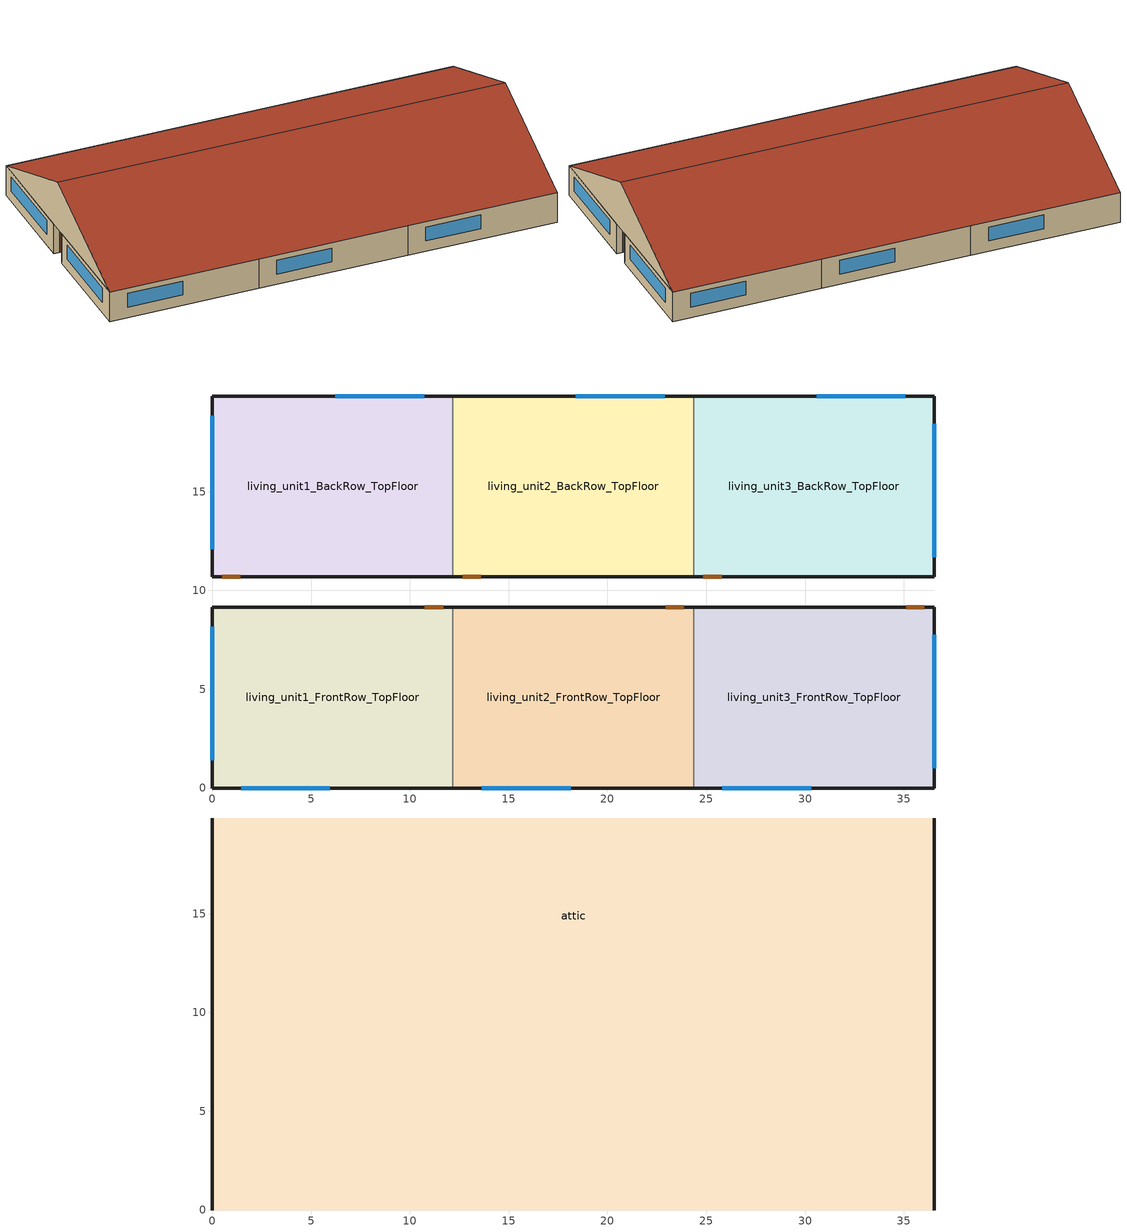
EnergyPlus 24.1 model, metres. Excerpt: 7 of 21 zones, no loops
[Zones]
living_unit1_BackRow_TopFloor
 floor to living_unit1_BackRow_BottomFloor (ceiling-floor-layer): 12.18,10.68 0,10.68 0,19.84 12.18,19.84 z5.33
 wall outside (Exterior Wall): 12.18,19.84 0,19.84 0,10.68 12.18,10.68 z5.33:7.92
 wall to living_unit2_BackRow_TopFloor (interiorwall): 12.18,10.68 12.18,19.84 z5.33:7.92
 window (Exterior Window): 10.72,19.84 6.22,19.84 / 0,18.84 0,12.09 z6.25:7.47
 door (Exterior Door): 0.5,10.68 1.41,10.68 z5.33:7.47
 ceiling to attic (Interior Ceiling): 0,10.68 12.18,10.68 12.18,19.84 0,19.84 z7.92
living_unit2_BackRow_TopFloor
 floor to living_unit2_BackRow_MiddleFloor (ceiling-floor-layer): 24.36,10.68 12.18,10.68 12.18,19.84 24.36,19.84 z5.33
 wall outside (Exterior Wall): 24.36,19.84 12.18,19.84 / 12.18,10.68 24.36,10.68 z5.33:7.92
 wall to living_unit3_BackRow_TopFloor (interiorwall): 24.36,10.68 24.36,19.84 z5.33:7.92
 window (Exterior Window): 22.9,19.84 18.4,19.84 z6.25:7.47
 door (Exterior Door): 12.68,10.68 13.59,10.68 z5.33:7.47
 ceiling to attic (Interior Ceiling): 12.18,10.68 24.36,10.68 24.36,19.84 12.18,19.84 z7.92
living_unit3_BackRow_TopFloor
 floor to living_unit3_BackRow_MiddleFloor (ceiling-floor-layer): 36.54,10.68 24.36,10.68 24.36,19.84 36.54,19.84 z5.33
 wall outside (Exterior Wall): 24.36,10.68 36.54,10.68 36.54,19.84 24.36,19.84 z5.33:7.92
 wall to living_unit2_BackRow_TopFloor (interiorwall): 24.36,19.84 24.36,10.68 z5.33:7.92
 window (Exterior Window): 35.08,19.84 30.58,19.84 / 36.54,11.68 36.54,18.43 z6.25:7.47
 door (Exterior Door): 24.86,10.68 25.77,10.68 z5.33:7.47
 ceiling to attic (Interior Ceiling): 24.36,10.68 36.54,10.68 36.54,19.84 24.36,19.84 z7.92
living_unit1_FrontRow_TopFloor
 floor to living_unit1_FrontRow_MiddleFloor (ceiling-floor-layer): 12.18,0 0,0 0,9.16 12.18,9.16 z5.33
 wall outside (Exterior Wall): 12.18,9.16 0,9.16 0,0 12.18,0 z5.33:7.92
 wall to living_unit2_FrontRow_TopFloor (interiorwall): 12.18,0 12.18,9.16 z5.33:7.92
 window (Exterior Window): 1.46,0 5.96,0 / 0,8.16 0,1.41 z6.25:7.47
 door (Exterior Door): 11.68,9.16 10.76,9.16 z5.33:7.47
 ceiling to attic (Interior Ceiling): 0,0 12.18,0 12.18,9.16 0,9.16 z7.92
living_unit2_FrontRow_TopFloor
 floor to living_unit2_FrontRow_MiddleFloor (ceiling-floor-layer): 24.36,0 12.18,0 12.18,9.16 24.36,9.16 z5.33
 wall outside (Exterior Wall): 24.36,9.16 12.18,9.16 / 12.18,0 24.36,0 z5.33:7.92
 wall to living_unit3_FrontRow_TopFloor (interiorwall): 24.36,0 24.36,9.16 z5.33:7.92
 window (Exterior Window): 13.64,0 18.14,0 z6.25:7.47
 door (Exterior Door): 23.86,9.16 22.94,9.16 z5.33:7.47
 ceiling to attic (Interior Ceiling): 12.18,0 24.36,0 24.36,9.16 12.18,9.16 z7.92
living_unit3_FrontRow_TopFloor
 floor to living_unit3_FrontRow_MiddleFloor (ceiling-floor-layer): 36.54,0 24.36,0 24.36,9.16 36.54,9.16 z5.33
 wall outside (Exterior Wall): 24.36,0 36.54,0 36.54,9.16 24.36,9.16 z5.33:7.92
 window (Exterior Window): 25.82,0 30.32,0 / 36.54,1 36.54,7.75 z6.25:7.47
 door (Exterior Door): 36.04,9.16 35.12,9.16 z5.33:7.47
 ceiling to attic (Interior Ceiling): 24.36,0 36.54,0 36.54,9.16 24.36,9.16 z7.92
attic
 wall outside (Gable_end): 0,19.84,7.92 0,0,7.92 0,9.92,12.05; 36.54,0,7.92 36.54,19.84,7.92 36.54,9.92,12.05
 roof outside (Exterior Roof): 36.54,19.84,7.92 0,19.84,7.92 0,9.92,12.05 36.54,9.92,12.05; 0,0,7.92 36.54,0,7.92 36.54,9.92,12.05 0,9.92,12.05
[Building]
US+MF+CZ1AWH+elecres+crawlspace+IECC_2006: Loads convergence tolerance value=0.04; Maximum number of warmup days=25; Minimum number of warmup days=6; North axis=0; Solar distribution=FullExterior; Temperature convergence tolerance value=0.4; Terrain=Suburbs
[Site:Location]
Miami Intl Ap_FL_USA Design_Conditions: Elevation=11; Latitude=25.82; Longitude=-80.3; Time zone=-5
[Site:WaterMainsTemperature]
Annual average outdoor air temperature=24.4917; Calculation method=Correlation; Maximum difference in monthly average outdoor air temperatures=8.7
[SizingPeriod:DesignDay] Barometric pressure=101193; Day of month=21; Daylight saving time indicator=No; Dry bulb temperature range modifier type=DefaultMultipliers; Humidity condition type=WetBulb; Rain indicator=No; Snow indicator=No
Name | Ashrae clear sky optical depth for beam irradiance taub | Ashrae clear sky optical depth for diffuse irradiance taud | Daily dry bulb temperature range | Day type | Maximum dry bulb temperature | Month | Solar model indicator | Wetbulb or dewpoint at maximum dry bulb | Wind direction | Wind speed | Sky clearness
Miami Intl Ap Ann Clg .4% Condns DB=>MWB | 0.528 | 1.905 | 6.7 | SummerDesignDay | 33.2 | 7 | ASHRAETau | 25.3 | 140 | 4.5
Miami Intl Ap Ann Htg 99.6% Condns DB |  |  | 0 | WinterDesignDay | 8.7 | 1 | ASHRAEClearSky | 8.7 | 340 | 3.8 | 0
[Construction]
Exterior Door: door_const
Exterior Roof: Asphalt_shingle, OSB_1/2in
Exterior Wall: syn_stucco, sheathing_consol_layer, OSB_7/16in, wall_consol_layer, Drywall_1/2in
Exterior Window: Glass
Gable_end: cement_stucco, Bldg_paper_felt, OSB_5/8in, Air_4_in_vert, Drywall_1/2in
Interior Ceiling: ceil_consol_layer, Drywall_1/2in
ceiling-floor-layer: Lumber_2x4
interiorwall: Drywall_1/2in, OSB_5/8in, Drywall_1/2in
window_w_blinds: Glass, int_blind
[Material]
Name | Conductivity | Density | Roughness | Solar absorptance | Specific heat | Thickness | Thermal absorptance | Visible absorptance
Asphalt_shingle | 0.08186 | 1121.29 | MediumRough | 0.75 | 1255.2 | 0.00633985
Drywall_1/2in | 0.16009 | 800.923 | MediumSmooth |  | 1087.84 | 0.0127
Lumber_2x4 | 0.115458 | 512.64 | Rough | 0.7 | 767.58 | 0.0890016 | 0.9 | 0.7
OSB_1/2in | 0.1163 | 544.627 | MediumSmooth | 0.7 | 1213.36 | 0.0127 | 0.9 | 0.7
OSB_5/8in | 0.1163 | 544.627 | MediumSmooth |  | 1213.36 | 0.015875
OSB_7/16in | 0.1163 | 544.627 | MediumSmooth |  | 1213.36 | 0.0111125
ceil_consol_layer | 0.0617176 | 41.9286 | Rough |  | 776.251 | 0.306401
cement_stucco | 0.721 | 1865.58 | MediumSmooth |  | 878.64 | 0.01905
door_const | 0.0720096 | 512.64 | Smooth |  | 767.58 | 0.0105674
sheathing_consol_layer | 0.0940184 | 685.008 | Rough |  | 1172.332 | 0.0127
syn_stucco | 0.0865 | 400 | MediumSmooth |  | 878.64 | 0.003048
wall_consol_layer | 0.0579573 | 120.801 | Rough |  | 1036.26 | 0.0889
[Material:AirGap]
Air_4_in_vert: Thermal resistance=0.158499
[Material:NoMass]
Bldg_paper_felt: Roughness=Smooth; Thermal resistance=0.0105666
[WindowMaterial:Blind]
int_blind: Back side slat beam solar reflectance=0.5; Back side slat beam visible reflectance=0.5; Back side slat diffuse solar reflectance=0.5; Back side slat diffuse visible reflectance=0.5; Back side slat infrared hemispherical emissivity=0.9; Blind bottom opening multiplier=0.5; Blind left side opening multiplier=0.5; Blind right side opening multiplier=0.5; Blind to glass distance=0.05; Blind top opening multiplier=0.5; Front side slat beam solar reflectance=0.5; Front side slat beam visible reflectance=0.5; Front side slat diffuse solar reflectance=0.5; Front side slat diffuse visible reflectance=0.5; Front side slat infrared hemispherical emissivity=0.9; Slat angle=45; Slat beam solar transmittance=0; Slat beam visible transmittance=0; Slat conductivity=221; Slat diffuse solar transmittance=0; Slat diffuse visible transmittance=0; Slat infrared hemispherical transmittance=0; Slat orientation=Horizontal; Slat separation=0.01875; Slat thickness=0.001; Slat width=0.025
[WindowMaterial:SimpleGlazingSystem]
Glass: Solar heat gain coefficient=0.3344; U factor=6.81432; Visible transmittance=0.88
[ElectricEquipment]
Name | Design level calculation method | End use subcategory | Fraction latent | Fraction lost | Fraction radiant | Schedule | Watts per floor area | Zone or zonelist or space or spacelist | Design level
IECC_Adj1_BackRow_TopFloor | Watts/Area | IECC_adj | 0.062439 | 0.251045 | 0.411909 | MiscPlugLoad | 0.262109 | living_unit1_BackRow_TopFloor
IECC_Adj1_FrontRow_TopFloor | Watts/Area | IECC_adj | 0.062439 | 0.251045 | 0.411909 | MiscPlugLoad | 0.262109 | living_unit1_FrontRow_TopFloor
IECC_Adj2_BackRow_TopFloor | Watts/Area | IECC_adj | 0.062439 | 0.251045 | 0.411909 | MiscPlugLoad | 0.262109 | living_unit2_BackRow_TopFloor
IECC_Adj2_FrontRow_TopFloor | Watts/Area | IECC_adj | 0.062439 | 0.251045 | 0.411909 | MiscPlugLoad | 0.262109 | living_unit2_FrontRow_TopFloor
IECC_Adj3_BackRow_TopFloor | Watts/Area | IECC_adj | 0.062439 | 0.251045 | 0.411909 | MiscPlugLoad | 0.262109 | living_unit3_BackRow_TopFloor
IECC_Adj3_FrontRow_TopFloor | Watts/Area | IECC_adj | 0.062439 | 0.251045 | 0.411909 | MiscPlugLoad | 0.262109 | living_unit3_FrontRow_TopFloor
clotheswasher1_BackRow_TopFloor | EquipmentLevel | clotheswasher | 0 | 0.2 | 0.8 | ClothesWasher |  | living_unit1_BackRow_TopFloor | 23.732
clotheswasher1_FrontRow_TopFloor | EquipmentLevel | clotheswasher | 0 | 0.2 | 0.8 | ClothesWasher |  | living_unit1_FrontRow_TopFloor | 23.732
clotheswasher2_BackRow_TopFloor | EquipmentLevel | clotheswasher | 0 | 0.2 | 0.8 | ClothesWasher |  | living_unit2_BackRow_TopFloor | 23.732
clotheswasher2_FrontRow_TopFloor | EquipmentLevel | clotheswasher | 0 | 0.2 | 0.8 | ClothesWasher |  | living_unit2_FrontRow_TopFloor | 23.732
clotheswasher3_BackRow_TopFloor | EquipmentLevel | clotheswasher | 0 | 0.2 | 0.8 | ClothesWasher |  | living_unit3_BackRow_TopFloor | 23.732
clotheswasher3_FrontRow_TopFloor | EquipmentLevel | clotheswasher | 0 | 0.2 | 0.8 | ClothesWasher |  | living_unit3_FrontRow_TopFloor | 23.732
dishwasher1_BackRow_TopFloor | EquipmentLevel | dishwasher | 0.15 | 0.25 | 0.6 | DishWasher |  | living_unit1_BackRow_TopFloor | 54.7543
dishwasher1_FrontRow_TopFloor | EquipmentLevel | dishwasher | 0.15 | 0.25 | 0.6 | DishWasher |  | living_unit1_FrontRow_TopFloor | 54.7543
dishwasher2_BackRow_TopFloor | EquipmentLevel | dishwasher | 0.15 | 0.25 | 0.6 | DishWasher |  | living_unit2_BackRow_TopFloor | 54.7543
dishwasher2_FrontRow_TopFloor | EquipmentLevel | dishwasher | 0.15 | 0.25 | 0.6 | DishWasher |  | living_unit2_FrontRow_TopFloor | 54.7543
dishwasher3_BackRow_TopFloor | EquipmentLevel | dishwasher | 0.15 | 0.25 | 0.6 | DishWasher |  | living_unit3_BackRow_TopFloor | 54.7543
dishwasher3_FrontRow_TopFloor | EquipmentLevel | dishwasher | 0.15 | 0.25 | 0.6 | DishWasher |  | living_unit3_FrontRow_TopFloor | 54.7543
electric_dryer1_BackRow_TopFloor | EquipmentLevel | electric_dryer | 0.05 | 0.8 | 0.15 | ClothesDryer |  | living_unit1_BackRow_TopFloor | 177.596
electric_dryer1_FrontRow_TopFloor | EquipmentLevel | electric_dryer | 0.05 | 0.8 | 0.15 | ClothesDryer |  | living_unit1_FrontRow_TopFloor | 177.596
electric_dryer2_BackRow_TopFloor | EquipmentLevel | electric_dryer | 0.05 | 0.8 | 0.15 | ClothesDryer |  | living_unit2_BackRow_TopFloor | 177.596
electric_dryer2_FrontRow_TopFloor | EquipmentLevel | electric_dryer | 0.05 | 0.8 | 0.15 | ClothesDryer |  | living_unit2_FrontRow_TopFloor | 177.596
electric_dryer3_BackRow_TopFloor | EquipmentLevel | electric_dryer | 0.05 | 0.8 | 0.15 | ClothesDryer |  | living_unit3_BackRow_TopFloor | 177.596
electric_dryer3_FrontRow_TopFloor | EquipmentLevel | electric_dryer | 0.05 | 0.8 | 0.15 | ClothesDryer |  | living_unit3_FrontRow_TopFloor | 177.596
electric_mels1_BackRow_TopFloor | EquipmentLevel | electric_mels | 0.06 | 0.25 | 0.69 | MiscPlugLoad |  | living_unit1_BackRow_TopFloor | 440.553
electric_mels1_FrontRow_TopFloor | EquipmentLevel | electric_mels | 0.06 | 0.25 | 0.69 | MiscPlugLoad |  | living_unit1_FrontRow_TopFloor | 440.553
electric_mels2_BackRow_TopFloor | EquipmentLevel | electric_mels | 0.06 | 0.25 | 0.69 | MiscPlugLoad |  | living_unit2_BackRow_TopFloor | 440.553
electric_mels2_FrontRow_TopFloor | EquipmentLevel | electric_mels | 0.06 | 0.25 | 0.69 | MiscPlugLoad |  | living_unit2_FrontRow_TopFloor | 440.553
electric_mels3_BackRow_TopFloor | EquipmentLevel | electric_mels | 0.06 | 0.25 | 0.69 | MiscPlugLoad |  | living_unit3_BackRow_TopFloor | 440.553
electric_mels3_FrontRow_TopFloor | EquipmentLevel | electric_mels | 0.06 | 0.25 | 0.69 | MiscPlugLoad |  | living_unit3_FrontRow_TopFloor | 440.553
electric_range1_BackRow_TopFloor | EquipmentLevel | electric_range | 0.3 | 0.3 | 0.4 | CookingRange |  | living_unit1_BackRow_TopFloor | 206.727
electric_range1_FrontRow_TopFloor | EquipmentLevel | electric_range | 0.3 | 0.3 | 0.4 | CookingRange |  | living_unit1_FrontRow_TopFloor | 206.727
electric_range2_BackRow_TopFloor | EquipmentLevel | electric_range | 0.3 | 0.3 | 0.4 | CookingRange |  | living_unit2_BackRow_TopFloor | 206.727
electric_range2_FrontRow_TopFloor | EquipmentLevel | electric_range | 0.3 | 0.3 | 0.4 | CookingRange |  | living_unit2_FrontRow_TopFloor | 206.727
electric_range3_BackRow_TopFloor | EquipmentLevel | electric_range | 0.3 | 0.3 | 0.4 | CookingRange |  | living_unit3_BackRow_TopFloor | 206.727
electric_range3_FrontRow_TopFloor | EquipmentLevel | electric_range | 0.3 | 0.3 | 0.4 | CookingRange |  | living_unit3_FrontRow_TopFloor | 206.727
refrigerator1_BackRow_TopFloor | EquipmentLevel | refrigerator | 0 | 0 | 1 | Refrigerator |  | living_unit1_BackRow_TopFloor | 91.0576
refrigerator1_FrontRow_TopFloor | EquipmentLevel | refrigerator | 0 | 0 | 1 | Refrigerator |  | living_unit1_FrontRow_TopFloor | 91.0576
refrigerator2_BackRow_TopFloor | EquipmentLevel | refrigerator | 0 | 0 | 1 | Refrigerator |  | living_unit2_BackRow_TopFloor | 91.0576
refrigerator2_FrontRow_TopFloor | EquipmentLevel | refrigerator | 0 | 0 | 1 | Refrigerator |  | living_unit2_FrontRow_TopFloor | 91.0576
refrigerator3_BackRow_TopFloor | EquipmentLevel | refrigerator | 0 | 0 | 1 | Refrigerator |  | living_unit3_BackRow_TopFloor | 91.0576
refrigerator3_FrontRow_TopFloor | EquipmentLevel | refrigerator | 0 | 0 | 1 | Refrigerator |  | living_unit3_FrontRow_TopFloor | 91.0576
television1_BackRow_TopFloor | EquipmentLevel | television | 0 | 0 | 1 | InteriorLighting |  | living_unit1_BackRow_TopFloor | 0
television1_FrontRow_TopFloor | EquipmentLevel | television | 0 | 0 | 1 | InteriorLighting |  | living_unit1_FrontRow_TopFloor | 0
television2_BackRow_TopFloor | EquipmentLevel | television | 0 | 0 | 1 | InteriorLighting |  | living_unit2_BackRow_TopFloor | 0
television2_FrontRow_TopFloor | EquipmentLevel | television | 0 | 0 | 1 | InteriorLighting |  | living_unit2_FrontRow_TopFloor | 0
television3_BackRow_TopFloor | EquipmentLevel | television | 0 | 0 | 1 | InteriorLighting |  | living_unit3_BackRow_TopFloor | 0
television3_FrontRow_TopFloor | EquipmentLevel | television | 0 | 0 | 1 | InteriorLighting |  | living_unit3_FrontRow_TopFloor | 0
[Exterior:Lights]
Name | Design level | End use subcategory | Schedule
Exterior-Lights_unit1_BackRow_BottomFloor; Exterior-Lights_unit1_BackRow_MiddleFloor; Exterior-Lights_unit1_BackRow_TopFloor; Exterior-Lights_unit1_FrontRow_BottomFloor; Exterior-Lights_unit1_FrontRow_MiddleFloor; Exterior-Lights_unit1_FrontRow_TopFloor; Exterior-Lights_unit2_BackRow_BottomFloor; Exterior-Lights_unit2_BackRow_MiddleFloor; Exterior-Lights_unit2_BackRow_TopFloor; Exterior-Lights_unit2_FrontRow_BottomFloor; Exterior-Lights_unit2_FrontRow_MiddleFloor; Exterior-Lights_unit2_FrontRow_TopFloor; Exterior-Lights_unit3_BackRow_BottomFloor; Exterior-Lights_unit3_BackRow_MiddleFloor; Exterior-Lights_unit3_BackRow_TopFloor; Exterior-Lights_unit3_FrontRow_BottomFloor; Exterior-Lights_unit3_FrontRow_MiddleFloor; Exterior-Lights_unit3_FrontRow_TopFloor | 69.8719 | Exterior-Lights | ExteriorLighting
Garage-Lights_unit1_BackRow_BottomFloor; Garage-Lights_unit1_BackRow_MiddleFloor; Garage-Lights_unit1_BackRow_TopFloor; Garage-Lights_unit1_FrontRow_BottomFloor; Garage-Lights_unit1_FrontRow_MiddleFloor; Garage-Lights_unit1_FrontRow_TopFloor; Garage-Lights_unit2_BackRow_BottomFloor; Garage-Lights_unit2_BackRow_MiddleFloor; Garage-Lights_unit2_BackRow_TopFloor; Garage-Lights_unit2_FrontRow_BottomFloor; Garage-Lights_unit2_FrontRow_MiddleFloor; Garage-Lights_unit2_FrontRow_TopFloor; Garage-Lights_unit3_BackRow_BottomFloor; Garage-Lights_unit3_BackRow_MiddleFloor; Garage-Lights_unit3_BackRow_TopFloor; Garage-Lights_unit3_FrontRow_BottomFloor; Garage-Lights_unit3_FrontRow_MiddleFloor; Garage-Lights_unit3_FrontRow_TopFloor | 0 | Garage-Lights | InteriorLightingHE
[Lights] Design level calculation method=Watts/Area; Fraction radiant=0.6; Fraction replaceable=0; Fraction visible=0.2; Return air fraction=0; Schedule=InteriorLightingHE
Name | Watts per floor area | Zone or zonelist or space or spacelist
Living Hardwired Lighting1_BackRow_TopFloor | 2.30014 | living_unit1_BackRow_TopFloor
Living Hardwired Lighting1_FrontRow_TopFloor | 2.30014 | living_unit1_FrontRow_TopFloor
Living Hardwired Lighting2_BackRow_TopFloor | 2.30014 | living_unit2_BackRow_TopFloor
Living Hardwired Lighting2_FrontRow_TopFloor | 2.30014 | living_unit2_FrontRow_TopFloor
Living Hardwired Lighting3_BackRow_TopFloor | 2.30014 | living_unit3_BackRow_TopFloor
Living Hardwired Lighting3_FrontRow_TopFloor | 2.30014 | living_unit3_FrontRow_TopFloor
Living Plug-in Lighting1_BackRow_TopFloor | 0.575035 | living_unit1_BackRow_TopFloor
Living Plug-in Lighting1_FrontRow_TopFloor | 0.575035 | living_unit1_FrontRow_TopFloor
Living Plug-in Lighting2_BackRow_TopFloor | 0.575035 | living_unit2_BackRow_TopFloor
Living Plug-in Lighting2_FrontRow_TopFloor | 0.575035 | living_unit2_FrontRow_TopFloor
Living Plug-in Lighting3_BackRow_TopFloor | 0.575035 | living_unit3_BackRow_TopFloor
Living Plug-in Lighting3_FrontRow_TopFloor | 0.575035 | living_unit3_FrontRow_TopFloor
[People] Activity level schedule=activity_sch; Enable ashrae 55 comfort warnings=No; Fraction radiant=0; Mean radiant temperature calculation type=EnclosureAveraged; Number of people=2; Number of people calculation method=People; Number of people schedule=Occupancy; Sensible heat fraction=Autocalculate
Name | Zone or zonelist or space or spacelist
people_unit1_BackRow_TopFloor | living_unit1_BackRow_TopFloor
people_unit1_FrontRow_TopFloor | living_unit1_FrontRow_TopFloor
people_unit2_BackRow_TopFloor | living_unit2_BackRow_TopFloor
people_unit2_FrontRow_TopFloor | living_unit2_FrontRow_TopFloor
people_unit3_BackRow_TopFloor | living_unit3_BackRow_TopFloor
people_unit3_FrontRow_TopFloor | living_unit3_FrontRow_TopFloor
[WindowShadingControl] Construction with shading=window_w_blinds; Glare control is active=No; Multiple surface control type=Sequential; Schedule=shading_2012iecc; Shading control is scheduled=Yes; Shading control type=OnIfScheduleAllows; Shading type=InteriorBlind
Name | Zone | Fenestration surface name 1 | Fenestration surface name 2 | Fenestration surface name 3
Shades-living_unit1_BackRow_TopFloor | LIVING_UNIT1_BackRow_TopFloor | Window_ldb_unit1_BackRow_TopFloor
Shades-living_unit1_FrontRow_TopFloor | LIVING_UNIT1_FrontRow_TopFloor | Window_ldf_unit1_FrontRow_TopFloor
Shades-living_unit2_BackRow_TopFloor | LIVING_UNIT2_BackRow_TopFloor | Window_ldb_unit2_BackRow_TopFloor
Shades-living_unit2_FrontRow_TopFloor | LIVING_UNIT2_FrontRow_TopFloor | Window_ldf_unit2_FrontRow_TopFloor
Shades-living_unit3_BackRow_TopFloor | LIVING_UNIT3_BackRow_TopFloor | Window_sdr_unit3_BackRow_TopFloor | Window_sdl_unit3_BackRow_TopFloor | Window_ldb_unit3_BackRow_TopFloor
Shades-living_unit3_FrontRow_TopFloor | LIVING_UNIT3_FrontRow_TopFloor | Window_sdr_unit3_FrontRow_TopFloor | Window_sdl_unit3_FrontRow_TopFloor | Window_ldf_unit3_FrontRow_TopFloor
[Zone] Multiplier=1
attic; living_unit1_BackRow_TopFloor; living_unit1_FrontRow_TopFloor; living_unit2_BackRow_TopFloor; living_unit2_FrontRow_TopFloor; living_unit3_BackRow_TopFloor; living_unit3_FrontRow_TopFloor
[ZoneInfiltration:EffectiveLeakageArea] Schedule=always_avail
Name | Effective air leakage area | Stack coefficient | Wind coefficient | Zone or space
AtticVent | 33300 | 0.000435 | 0.000271 | attic
Living_ShermanGrimsrud_unit1_BackRow_TopFloor | 286.263 | 0.00029 | 0.000231 | living_unit1_BackRow_TopFloor
Living_ShermanGrimsrud_unit1_FrontRow_TopFloor | 286.263 | 0.00029 | 0.000231 | living_unit1_FrontRow_TopFloor
Living_ShermanGrimsrud_unit2_BackRow_TopFloor | 252.072 | 0.00029 | 0.000231 | living_unit2_BackRow_TopFloor
Living_ShermanGrimsrud_unit2_FrontRow_TopFloor | 252.072 | 0.00029 | 0.000231 | living_unit2_FrontRow_TopFloor
Living_ShermanGrimsrud_unit3_BackRow_TopFloor | 286.263 | 0.00029 | 0.000231 | living_unit3_BackRow_TopFloor
Living_ShermanGrimsrud_unit3_FrontRow_TopFloor | 286.263 | 0.00029 | 0.000231 | living_unit3_FrontRow_TopFloor
[ZoneVentilation:DesignFlowRate] Constant term coefficient=1; Delta temperature=-100; Design flow rate=0; Design flow rate calculation method=Flow/Zone; Fan pressure rise=0; Fan total efficiency=0.6; Maximum indoor temperature=100; Maximum outdoor temperature=100; Maximum wind speed=40; Minimum indoor temperature=-100; Minimum outdoor temperature=-100; Schedule=always_avail; Temperature term coefficient=0; Velocity squared term coefficient=0; Velocity term coefficient=0; Ventilation type=Exhaust
Name | Zone or zonelist or space or spacelist
Ventilation_unit1_BackRow_TopFloor | living_unit1_BackRow_TopFloor
Ventilation_unit1_FrontRow_TopFloor | living_unit1_FrontRow_TopFloor
Ventilation_unit2_BackRow_TopFloor | living_unit2_BackRow_TopFloor
Ventilation_unit2_FrontRow_TopFloor | living_unit2_FrontRow_TopFloor
Ventilation_unit3_BackRow_TopFloor | living_unit3_BackRow_TopFloor
Ventilation_unit3_FrontRow_TopFloor | living_unit3_FrontRow_TopFloor
[Schedule:Compact]
activity_sch: Through: 12/31, For: AllDays, Until: 24:00, 117.28
always_avail: Through: 12/31, For: AllDays, Until: 24:00, 1
shading_2012iecc: Through: 12/31, For: AllDays, Until 24:00, 0
[Schedule:Day:Hourly]
ClothesDryerVacation; ClothesWasherVacation; DishwasherVacation: 0, 0, 0, 0, 0, 0, 0, 0, 0, 0, 0, 0, 0, 0, 0, 0, 0, 0, 0, 0, 0, 0, 0, 0
ClothesDryerWeekday: 0.0996819, 0.0598091, 0.0398727, 0.0199364, 0.0398727, 0.0598091, 0.159491, 0.318982, 0.486427, 0.685791, 0.785473, 0.817391, 0.7456, 0.677837, 0.610073, 0.578155, 0.558218, 0.546236, 0.518346, 0.510391, 0.5263, 0.546236, 0.4386, 0.239236
ClothesDryerWeekend: 0.121951, 0.0731707, 0.0487805, 0.0243902, 0.0487805, 0.0731707, 0.195122, 0.390244, 0.595097, 0.839, 0.960951, 1, 0.91217, 0.829268, 0.746366, 0.707317, 0.682927, 0.668268, 0.634146, 0.624415, 0.643878, 0.668268, 0.536585, 0.292683
ClothesWasherWeekday: 0.0887931, 0.0710155, 0.0354602, 0.0354602, 0.0710155, 0.106571, 0.213142, 0.461934, 0.692948, 0.817391, 0.799614, 0.710725, 0.639615, 0.568599, 0.497489, 0.461934, 0.479711, 0.461934, 0.461934, 0.461934, 0.461934, 0.444156, 0.30203, 0.159904
ClothesWasherWeekend: 0.10863, 0.0868807, 0.0433822, 0.0433822, 0.0868807, 0.130379, 0.260758, 0.565131, 0.847755, 1, 0.978251, 0.869505, 0.782508, 0.695627, 0.60863, 0.565131, 0.586881, 0.565131, 0.565131, 0.565131, 0.565131, 0.543382, 0.369505, 0.195627
CookingRangeDay: 0.0471585, 0.0471585, 0.0235459, 0.0235459, 0.0471585, 0.0707044, 0.165088, 0.283018, 0.306564, 0.320771, 0.283018, 0.330176, 0.377335, 0.306564, 0.292423, 0.377335, 0.613194, 1, 0.778348, 0.400947, 0.235859, 0.165088, 0.103722, 0.0707044
DishwasherWeekday: 0.129162, 0.0573867, 0.042998, 0.0286934, 0.0286934, 0.0860801, 0.172244, 0.258408, 0.488208, 0.545594, 0.473819, 0.402044, 0.344573, 0.387655, 0.315879, 0.301491, 0.315879, 0.416348, 0.732312, 0.933333, 0.761005, 0.559983, 0.373266, 0.258408
DishwasherWeekend: 0.138388, 0.0614858, 0.0460692, 0.0307429, 0.0307429, 0.0922286, 0.184547, 0.276866, 0.52308, 0.584565, 0.507663, 0.430761, 0.369185, 0.415344, 0.338442, 0.323026, 0.338442, 0.446087, 0.78462, 1, 0.815362, 0.599982, 0.399928, 0.276866
ExteriorLightingDay: 1, 1, 1, 1, 1, 1, 0, 0, 0, 0, 0, 0, 0, 0, 0, 0, 0, 0, 1, 1, 1, 1, 1, 1
LightingDay: 0.0625, 0.0625, 0.0625, 0.0625, 0.1875, 0.390625, 0.4375, 0.390625, 0.171875, 0.117188, 0.117188, 0.117188, 0.117188, 0.117188, 0.117188, 0.203125, 0.4375, 0.609375, 0.820312, 0.984375, 1, 0.6875, 0.382812, 0.15625
LightingDay_EELighting: 0.06875, 0.06875, 0.06875, 0.06875, 0.20625, 0.429688, 0.48125, 0.429688, 0.189062, 0.128906, 0.128906, 0.128906, 0.128906, 0.128906, 0.128906, 0.223438, 0.48125, 0.670312, 0.902344, 1, 1, 0.75625, 0.421094, 0.171875
MiscPlugLoadDay: 0.60749, 0.559339, 0.552853, 0.545071, 0.524481, 0.585279, 0.676232, 0.718547, 0.60749, 0.517023, 0.529183, 0.529345, 0.520428, 0.538424, 0.568742, 0.600357, 0.710117, 0.862678, 0.936608, 0.966764, 1, 0.976654, 0.845169, 0.734436
OccupancyDay: 1, 1, 1, 1, 1, 1, 1, 0.8831, 0.40861, 0.24189, 0.24189, 0.24189, 0.24189, 0.24189, 0.24189, 0.24189, 0.29498, 0.5531, 0.89693, 0.89693, 0.89693, 1, 1, 1
RefrigeratorDay: 0.8, 0.782696, 0.765594, 0.742857, 0.731388, 0.731388, 0.75996, 0.8, 0.817103, 0.828571, 0.8, 0.8, 0.839839, 0.839839, 0.828571, 0.839839, 0.885714, 0.971429, 1, 0.971429, 0.942857, 0.925553, 0.885714, 0.828571
[Schedule:Week:Compact]
ClothesDryerWeek: For: Weekdays, ClothesDryerWeekday, For: CustomDay1, ClothesDryerVacation, For: AllOtherDays, ClothesDryerWeekend
ClothesWasherWeek: For: Weekdays, ClothesWasherWeekday, For: CustomDay1, ClothesWasherVacation, For: AllOtherDays, ClothesWasherWeekend
CookingRangeWeek: For: AllDays, CookingRangeDay
DishwasherWeek: For: Weekdays, DishwasherWeekday, For: CustomDay1, DishwasherVacation, For: AllOtherDays, DishwasherWeekend
ExteriorLightingProfileWeek: For: AllDays, ExteriorLightingDay
LightingProfileWeek: For: AllDays, LightingDay
LightingProfileWeek_EELighting: For: AllDays, LightingDay_EELighting
MiscPlugLoadWeek: For: AllDays, MiscPlugLoadDay
OccupancyWeek: AllDays, OccupancyDay
RefrigeratorWeek: For: AllDays, RefrigeratorDay
[Schedule:Year]
ClothesDryer: ClothesDryerWeek, 1, 1, 12, 31
ClothesWasher: ClothesWasherWeek, 1, 1, 12, 31
CookingRange: CookingRangeWeek, 1, 1, 12, 31
Dishwasher: DishwasherWeek, 1, 1, 12, 31
ExteriorLighting: ExteriorLightingProfileWeek, 1, 1, 12, 31
InteriorLighting: LightingProfileWeek, 1, 1, 12, 31
InteriorLightingHE: LightingProfileWeek_EELighting, 1, 1, 12, 31
MiscPlugLoad: MiscPlugLoadWeek, 1, 1, 12, 31
Occupancy: OccupancyWeek, 1, 1, 12, 31
Refrigerator: RefrigeratorWeek, 1, 1, 12, 31
